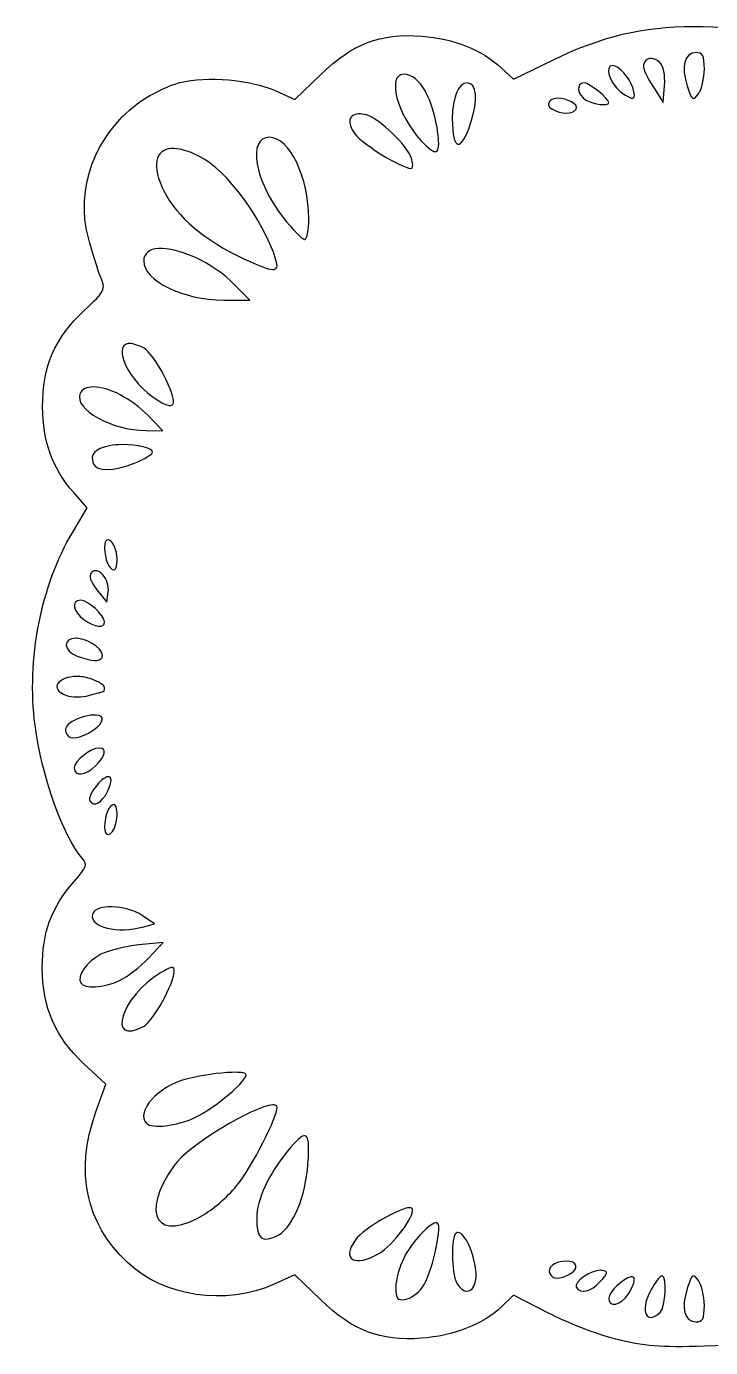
# Model space of a CAD drawing. Header units: centimetres. Extents: x -7.8 to 7.9, y -3.8 to 3.8.
# Drawn here: x -7.83 to -3.93, y -3.83 to 3.71 of the extents above; entities that cross this region are included whole.
import ezdxf

# ---------------------------------------------------------------- set-up
doc = ezdxf.new("R2010")
doc.units = ezdxf.units.CM
doc.header["$MEASUREMENT"] = 0
doc.layers.add('Layer 1', color=7, linetype='Continuous')

msp = doc.modelspace()

# ---------------------------------------------------------------- linework, layer by layer
at = {"layer": 'Layer 1', "color": 34, "lineweight": 25}
for points, knots in [([(-4.02441, 3.70995), (-4.31271, 3.70995), (-4.55001, 3.65318), (-4.82312, 3.51978), (-4.82312, 3.51978), (-4.82312, 3.51978), (-5.05132, 3.40816), (-5.05132, 3.40816), (-5.05132, 3.40816), (-5.05132, 3.40816), (-5.12077, 3.47265), (-5.12077, 3.47265), (-5.12077, 3.47265), (-5.2336, 3.57782), (-5.39254, 3.64146), (-5.57552, 3.65455), (-5.57552, 3.65455), (-5.81483, 3.67167), (-5.96708, 3.61369), (-6.15347, 3.43379), (-6.15347, 3.43379), (-6.15347, 3.43379), (-6.29899, 3.29323), (-6.29899, 3.29323), (-6.29899, 3.29323), (-6.29899, 3.29323), (-6.41226, 3.34367), (-6.41226, 3.34367), (-6.41226, 3.34367), (-6.55566, 3.4071), (-6.79701, 3.42716), (-6.95548, 3.38915), (-6.95548, 3.38915), (-7.02257, 3.37305), (-7.13232, 3.3183), (-7.19939, 3.26761), (-7.19939, 3.26761), (-7.44279, 3.08364), (-7.55238, 2.78354), (-7.47803, 2.50363), (-7.47803, 2.50363), (-7.45675, 2.42352), (-7.42556, 2.32391), (-7.40858, 2.28204), (-7.40858, 2.28204), (-7.37858, 2.20808), (-7.38129, 2.20225), (-7.50284, 2.08856), (-7.50284, 2.08856), (-7.66967, 1.93251), (-7.74026, 1.76879), (-7.73931, 1.53955), (-7.73931, 1.53955), (-7.73848, 1.34125), (-7.68321, 1.18865), (-7.56154, 1.05007), (-7.56154, 1.05007), (-7.56154, 1.05007), (-7.48465, 0.96243), (-7.48465, 0.96243), (-7.48465, 0.96243), (-7.48465, 0.96243), (-7.56733, 0.82518), (-7.56733, 0.82518), (-7.56733, 0.82518), (-7.74808, 0.52501), (-7.83171, 0.09431), (-7.7823, -0.27697), (-7.7823, -0.27697), (-7.74352, -0.56841), (-7.6226, -0.91133), (-7.51524, -1.03351), (-7.51524, -1.03351), (-7.48122, -1.07223), (-7.48543, -1.08442), (-7.55906, -1.16828), (-7.55906, -1.16828), (-7.68849, -1.31569), (-7.7422, -1.46083), (-7.74096, -1.66024), (-7.74096, -1.66024), (-7.73953, -1.88977), (-7.66833, -2.05522), (-7.50366, -2.20925), (-7.50366, -2.20925), (-7.50366, -2.20925), (-7.37881, -2.32583), (-7.37881, -2.32583), (-7.37881, -2.32583), (-7.37881, -2.32583), (-7.43669, -2.48871), (-7.43669, -2.48871), (-7.43669, -2.48871), (-7.5554, -2.82437), (-7.49285, -3.11921), (-7.25644, -3.34117), (-7.25644, -3.34117), (-7.0448, -3.53987), (-6.69832, -3.591), (-6.41391, -3.46519), (-6.41391, -3.46519), (-6.41391, -3.46519), (-6.29898, -3.41393), (-6.29898, -3.41393), (-6.29898, -3.41393), (-6.29898, -3.41393), (-6.15346, -3.55449), (-6.15346, -3.55449), (-6.15346, -3.55449), (-5.96795, -3.73354), (-5.81386, -3.79213), (-5.57799, -3.77525), (-5.57799, -3.77525), (-5.39318, -3.76203), (-5.22546, -3.6965), (-5.12076, -3.59583), (-5.12076, -3.59583), (-5.12076, -3.59583), (-5.05131, -3.52886), (-5.05131, -3.52886), (-5.05131, -3.52886), (-5.05131, -3.52886), (-4.85618, -3.62973), (-4.85618, -3.62973), (-4.85618, -3.62973), (-4.74906, -3.68546), (-4.57383, -3.75386), (-4.46675, -3.78104), (-4.46675, -3.78104), (-4.3094, -3.82103), (-4.21297, -3.82834), (-3.96239, -3.82073), (-3.96239, -3.82073), (-3.61193, -3.81008), (-3.41045, -3.75999), (-3.14797, -3.61733), (-3.14797, -3.61733), (-3.14797, -3.61733), (-2.99087, -3.53217), (-2.99087, -3.53217), (-2.99087, -3.53217), (-2.99087, -3.53217), (-2.9148, -3.59584), (-2.9148, -3.59584), (-2.9148, -3.59584), (-2.77837, -3.71064), (-2.64468, -3.76374), (-2.4617, -3.77526), (-2.4617, -3.77526), (-2.21658, -3.79069), (-2.03497, -3.71909), (-1.85895, -3.53879), (-1.85895, -3.53879), (-1.73522, -3.41206), (-1.72451, -3.40684), (-1.67291, -3.4404), (-1.67291, -3.4404), (-1.58151, -3.49984), (-1.36118, -3.54022), (-1.19914, -3.52722), (-1.19914, -3.52722), (-0.70205, -3.48732), (-0.41134, -2.98263), (-0.59639, -2.48046), (-0.59639, -2.48046), (-0.59639, -2.48046), (-0.65096, -2.33246), (-0.65096, -2.33246), (-0.65096, -2.33246), (-0.65096, -2.33246), (-0.52611, -2.20761), (-0.52611, -2.20761), (-0.52611, -2.20761), (-0.34195, -2.02272), (-0.30343, -1.92836), (-0.30369, -1.66025), (-0.30369, -1.66025), (-0.30388, -1.42189), (-0.33825, -1.32152), (-0.47484, -1.1592), (-0.47484, -1.1592), (-0.47484, -1.1592), (-0.53685, -1.08561), (-0.53685, -1.08561), (-0.53685, -1.08561), (-0.53685, -1.08561), (-0.43102, -0.87477), (-0.43102, -0.87477), (-0.43102, -0.87477), (-0.17645, -0.36754), (-0.17613, 0.24619), (-0.43019, 0.75242), (-0.43019, 0.75242), (-0.43019, 0.75242), (-0.5352, 0.96161), (-0.5352, 0.96161), (-0.5352, 0.96161), (-0.5352, 0.96161), (-0.45252, 1.0691), (-0.45252, 1.0691), (-0.45252, 1.0691), (-0.20585, 1.39225), (-0.25061, 1.85495), (-0.55339, 2.11834), (-0.55339, 2.11834), (-0.55339, 2.11834), (-0.65509, 2.20681), (-0.65509, 2.20681), (-0.65509, 2.20681), (-0.65509, 2.20681), (-0.59391, 2.38127), (-0.59391, 2.38127), (-0.59391, 2.38127), (-0.51852, 2.59807), (-0.52493, 2.84365), (-0.61045, 3.01048), (-0.61045, 3.01048), (-0.7332, 3.24997), (-0.99861, 3.41292), (-1.26529, 3.41232), (-1.26529, 3.41232), (-1.40565, 3.412), (-1.6378, 3.35817), (-1.6911, 3.31393), (-1.6911, 3.31393), (-1.717, 3.29244), (-1.75416, 3.31581), (-1.85812, 3.41976), (-1.85812, 3.41976), (-2.0374, 3.59904), (-2.21881, 3.66986), (-2.4617, 3.65458), (-2.4617, 3.65458), (-2.64374, 3.64312), (-2.77904, 3.58966), (-2.91315, 3.47681), (-2.91315, 3.47681), (-2.91315, 3.47681), (-2.98591, 3.4148), (-2.98591, 3.4148), (-2.98591, 3.4148), (-2.98591, 3.4148), (-3.2075, 3.52394), (-3.2075, 3.52394), (-3.2075, 3.52394), (-3.46682, 3.65173), (-3.72218, 3.70998), (-4.0244, 3.70998), (-4.0244, 3.70998), (-4.0244, 3.70998), (-4.02441, 3.70995), (-4.02441, 3.70995)], [0, 0, 0, 0, 0.015625, 0.015625, 0.015625, 0.015625, 0.03125, 0.03125, 0.03125, 0.03125, 0.046875, 0.046875, 0.046875, 0.046875, 0.0625, 0.0625, 0.0625, 0.0625, 0.078125, 0.078125, 0.078125, 0.078125, 0.09375, 0.09375, 0.09375, 0.09375, 0.109375, 0.109375, 0.109375, 0.109375, 0.125, 0.125, 0.125, 0.125, 0.140625, 0.140625, 0.140625, 0.140625, 0.15625, 0.15625, 0.15625, 0.15625, 0.171875, 0.171875, 0.171875, 0.171875, 0.1875, 0.1875, 0.1875, 0.1875, 0.203125, 0.203125, 0.203125, 0.203125, 0.21875, 0.21875, 0.21875, 0.21875, 0.234375, 0.234375, 0.234375, 0.234375, 0.25, 0.25, 0.25, 0.25, 0.265625, 0.265625, 0.265625, 0.265625, 0.28125, 0.28125, 0.28125, 0.28125, 0.296875, 0.296875, 0.296875, 0.296875, 0.3125, 0.3125, 0.3125, 0.3125, 0.328125, 0.328125, 0.328125, 0.328125, 0.34375, 0.34375, 0.34375, 0.34375, 0.359375, 0.359375, 0.359375, 0.359375, 0.375, 0.375, 0.375, 0.375, 0.390625, 0.390625, 0.390625, 0.390625, 0.40625, 0.40625, 0.40625, 0.40625, 0.421875, 0.421875, 0.421875, 0.421875, 0.4375, 0.4375, 0.4375, 0.4375, 0.453125, 0.453125, 0.453125, 0.453125, 0.46875, 0.46875, 0.46875, 0.46875, 0.484375, 0.484375, 0.484375, 0.484375, 0.5, 0.5, 0.5, 0.5, 0.515625, 0.515625, 0.515625, 0.515625, 0.53125, 0.53125, 0.53125, 0.53125, 0.546875, 0.546875, 0.546875, 0.546875, 0.5625, 0.5625, 0.5625, 0.5625, 0.578125, 0.578125, 0.578125, 0.578125, 0.59375, 0.59375, 0.59375, 0.59375, 0.609375, 0.609375, 0.609375, 0.609375, 0.625, 0.625, 0.625, 0.625, 0.640625, 0.640625, 0.640625, 0.640625, 0.65625, 0.65625, 0.65625, 0.65625, 0.671875, 0.671875, 0.671875, 0.671875, 0.6875, 0.6875, 0.6875, 0.6875, 0.703125, 0.703125, 0.703125, 0.703125, 0.71875, 0.71875, 0.71875, 0.71875, 0.734375, 0.734375, 0.734375, 0.734375, 0.75, 0.75, 0.75, 0.75, 0.765625, 0.765625, 0.765625, 0.765625, 0.78125, 0.78125, 0.78125, 0.78125, 0.796875, 0.796875, 0.796875, 0.796875, 0.8125, 0.8125, 0.8125, 0.8125, 0.828125, 0.828125, 0.828125, 0.828125, 0.84375, 0.84375, 0.84375, 0.84375, 0.859375, 0.859375, 0.859375, 0.859375, 0.875, 0.875, 0.875, 0.875, 0.890625, 0.890625, 0.890625, 0.890625, 0.90625, 0.90625, 0.90625, 0.90625, 0.921875, 0.921875, 0.921875, 0.921875, 0.9375, 0.9375, 0.9375, 0.9375, 0.953125, 0.953125, 0.953125, 0.953125, 0.96875, 0.96875, 0.96875, 0.96875, 1, 1, 1, 1]), ([(-4.01035, 3.56112), (-3.97136, 3.56112), (-3.96239, 3.54371), (-3.96239, 3.46686), (-3.96239, 3.46686), (-3.96239, 3.4149), (-3.97767, 3.35093), (-3.99629, 3.32547), (-3.99629, 3.32547), (-4.02783, 3.28234), (-4.03204, 3.28554), (-4.05996, 3.37012), (-4.05996, 3.37012), (-4.09624, 3.48006), (-4.07528, 3.56112), (-4.01035, 3.56112)], [0, 0, 0, 0, 0.2, 0.2, 0.2, 0.2, 0.4, 0.4, 0.4, 0.4, 0.6, 0.6, 0.6, 0.6, 1, 1, 1, 1]), ([(-4.48495, 3.48671), (-4.45065, 3.48671), (-4.38938, 3.41942), (-4.37085, 3.36103), (-4.37085, 3.36103), (-4.34731, 3.28688), (-4.36719, 3.28072), (-4.44196, 3.33953), (-4.44196, 3.33953), (-4.50479, 3.38895), (-4.53344, 3.4867), (-4.48495, 3.4867), (-4.48495, 3.4867), (-4.48495, 3.4867), (-4.48495, 3.48671), (-4.48495, 3.48671)], [0, 0, 0, 0, 0.2, 0.2, 0.2, 0.2, 0.4, 0.4, 0.4, 0.4, 0.6, 0.6, 0.6, 0.6, 1, 1, 1, 1]), ([(-4.26418, 3.52722), (-4.24933, 3.52689), (-4.23317, 3.52019), (-4.2187, 3.50572), (-4.2187, 3.50572), (-4.19557, 3.48259), (-4.18476, 3.43375), (-4.18976, 3.3726), (-4.18976, 3.3726), (-4.18976, 3.3726), (-4.19803, 3.27586), (-4.19803, 3.27586), (-4.19803, 3.27586), (-4.19803, 3.27586), (-4.25343, 3.36268), (-4.25343, 3.36268), (-4.25343, 3.36268), (-4.28407, 3.41043), (-4.30965, 3.46301), (-4.30965, 3.47926), (-4.30965, 3.47926), (-4.30976, 3.51041), (-4.28893, 3.52776), (-4.26417, 3.52722), (-4.26417, 3.52722), (-4.26417, 3.52722), (-4.26418, 3.52722), (-4.26418, 3.52722)], [0, 0, 0, 0, 0.125, 0.125, 0.125, 0.125, 0.25, 0.25, 0.25, 0.25, 0.375, 0.375, 0.375, 0.375, 0.5, 0.5, 0.5, 0.5, 0.625, 0.625, 0.625, 0.625, 0.75, 0.75, 0.75, 0.75, 1, 1, 1, 1]), ([(-5.67722, 3.4371), (-5.58817, 3.4371), (-5.50767, 3.29614), (-5.48292, 3.09645), (-5.48292, 3.09645), (-5.4677, 2.97368), (-5.49126, 2.96476), (-5.57966, 3.05924), (-5.57966, 3.05924), (-5.71638, 3.20537), (-5.77603, 3.4371), (-5.67723, 3.4371), (-5.67723, 3.4371), (-5.67723, 3.4371), (-5.67722, 3.4371), (-5.67722, 3.4371)], [0, 0, 0, 0, 0.2, 0.2, 0.2, 0.2, 0.4, 0.4, 0.4, 0.4, 0.6, 0.6, 0.6, 0.6, 1, 1, 1, 1]), ([(-5.3159, 3.38749), (-5.26153, 3.38749), (-5.25236, 3.29195), (-5.2944, 3.16177), (-5.2944, 3.16177), (-5.35032, 2.98861), (-5.40106, 2.99845), (-5.40106, 3.18244), (-5.40106, 3.18244), (-5.40106, 3.30438), (-5.36632, 3.38749), (-5.3159, 3.38749)], [0, 0, 0, 0, 0.25, 0.25, 0.25, 0.25, 0.5, 0.5, 0.5, 0.5, 1, 1, 1, 1]), ([(-4.64866, 3.38749), (-4.61791, 3.38749), (-4.5081, 3.29958), (-4.5081, 3.27504), (-4.5081, 3.27504), (-4.5081, 3.25443), (-4.59355, 3.26408), (-4.63791, 3.28992), (-4.63791, 3.28992), (-4.6886, 3.31945), (-4.69605, 3.38749), (-4.64866, 3.38749)], [0, 0, 0, 0, 0.25, 0.25, 0.25, 0.25, 0.5, 0.5, 0.5, 0.5, 1, 1, 1, 1]), ([(-4.79997, 3.29984), (-4.74869, 3.29933), (-4.67696, 3.26645), (-4.69414, 3.23866), (-4.69414, 3.23866), (-4.71338, 3.20753), (-4.78105, 3.20705), (-4.82974, 3.23783), (-4.82974, 3.23783), (-4.8562, 3.25456), (-4.85963, 3.26912), (-4.84049, 3.28827), (-4.84049, 3.28827), (-4.83212, 3.29664), (-4.81707, 3.30002), (-4.79998, 3.29985), (-4.79998, 3.29985), (-4.79998, 3.29985), (-4.79997, 3.29984), (-4.79997, 3.29984)], [0, 0, 0, 0, 0.1666667, 0.1666667, 0.1666667, 0.1666667, 0.3333333, 0.3333333, 0.3333333, 0.3333333, 0.5, 0.5, 0.5, 0.5, 0.6666667, 0.6666667, 0.6666667, 0.6666667, 1, 1, 1, 1]), ([(-5.93602, 3.21055), (-5.9229, 3.21106), (-5.90747, 3.20922), (-5.88972, 3.20476), (-5.88972, 3.20476), (-5.82153, 3.18764), (-5.65653, 3.02862), (-5.63423, 2.95837), (-5.63423, 2.95837), (-5.62622, 2.93313), (-5.62436, 2.90788), (-5.6301, 2.90215), (-5.6301, 2.90215), (-5.65292, 2.87933), (-5.91021, 3.03242), (-5.9567, 3.09645), (-5.9567, 3.09645), (-6.00478, 3.16268), (-5.99289, 3.20833), (-5.93603, 3.21055), (-5.93603, 3.21055), (-5.93603, 3.21055), (-5.93602, 3.21055), (-5.93602, 3.21055)], [0, 0, 0, 0, 0.1428571, 0.1428571, 0.1428571, 0.1428571, 0.2857143, 0.2857143, 0.2857143, 0.2857143, 0.4285714, 0.4285714, 0.4285714, 0.4285714, 0.5714286, 0.5714286, 0.5714286, 0.5714286, 0.7142857, 0.7142857, 0.7142857, 0.7142857, 1, 1, 1, 1]), ([(-7.00676, 3.01294), (-6.96573, 3.01617), (-6.9104, 3.00223), (-6.84388, 2.96829), (-6.84388, 2.96829), (-6.68452, 2.88699), (-6.47911, 2.60861), (-6.40732, 2.37711), (-6.40732, 2.37711), (-6.38457, 2.30373), (-6.41985, 2.30458), (-6.5917, 2.38455), (-6.5917, 2.38455), (-6.81151, 2.48684), (-6.97437, 2.62521), (-7.04563, 2.7682), (-7.04563, 2.7682), (-7.11895, 2.91532), (-7.09704, 3.00583), (-7.00677, 3.01294), (-7.00677, 3.01294), (-7.00677, 3.01294), (-7.00676, 3.01294), (-7.00676, 3.01294)], [0, 0, 0, 0, 0.1428571, 0.1428571, 0.1428571, 0.1428571, 0.2857143, 0.2857143, 0.2857143, 0.2857143, 0.4285714, 0.4285714, 0.4285714, 0.4285714, 0.5714286, 0.5714286, 0.5714286, 0.5714286, 0.7142857, 0.7142857, 0.7142857, 0.7142857, 1, 1, 1, 1]), ([(-6.44369, 3.07743), (-6.33027, 3.07743), (-6.21991, 2.84874), (-6.21962, 2.61276), (-6.21962, 2.61276), (-6.21954, 2.54796), (-6.23027, 2.49452), (-6.2436, 2.49452), (-6.2436, 2.49452), (-6.25692, 2.49452), (-6.3122, 2.55113), (-6.3668, 2.6202), (-6.3668, 2.6202), (-6.52988, 2.82651), (-6.57226, 3.07743), (-6.44369, 3.07743)], [0, 0, 0, 0, 0.2, 0.2, 0.2, 0.2, 0.4, 0.4, 0.4, 0.4, 0.6, 0.6, 0.6, 0.6, 1, 1, 1, 1]), ([(-7.07869, 2.44243), (-6.96753, 2.44994), (-6.76961, 2.36645), (-6.6413, 2.23407), (-6.6413, 2.23407), (-6.6413, 2.23407), (-6.55696, 2.14725), (-6.55696, 2.14725), (-6.55696, 2.14725), (-6.55696, 2.14725), (-6.70413, 2.14808), (-6.70413, 2.14808), (-6.70413, 2.14808), (-6.94002, 2.14982), (-7.16219, 2.2585), (-7.16219, 2.37215), (-7.16219, 2.37215), (-7.16219, 2.4169), (-7.12921, 2.43902), (-7.07868, 2.44243), (-7.07868, 2.44243), (-7.07868, 2.44243), (-7.07869, 2.44243), (-7.07869, 2.44243)], [0, 0, 0, 0, 0.1428571, 0.1428571, 0.1428571, 0.1428571, 0.2857143, 0.2857143, 0.2857143, 0.2857143, 0.4285714, 0.4285714, 0.4285714, 0.4285714, 0.5714286, 0.5714286, 0.5714286, 0.5714286, 0.7142857, 0.7142857, 0.7142857, 0.7142857, 1, 1, 1, 1]), ([(-7.25067, 1.90003), (-7.23016, 1.9028), (-7.2006, 1.89501), (-7.16055, 1.87357), (-7.16055, 1.87357), (-7.13414, 1.85944), (-7.0838, 1.79191), (-7.04893, 1.72309), (-7.04893, 1.72309), (-6.9655, 1.55844), (-6.97408, 1.51103), (-7.07622, 1.57344), (-7.07622, 1.57344), (-7.25425, 1.68222), (-7.33955, 1.88805), (-7.25068, 1.90004), (-7.25068, 1.90004), (-7.25068, 1.90004), (-7.25067, 1.90003), (-7.25067, 1.90003)], [0, 0, 0, 0, 0.1666667, 0.1666667, 0.1666667, 0.1666667, 0.3333333, 0.3333333, 0.3333333, 0.3333333, 0.5, 0.5, 0.5, 0.5, 0.6666667, 0.6666667, 0.6666667, 0.6666667, 1, 1, 1, 1]), ([(-7.44828, 1.65281), (-7.36445, 1.65248), (-7.23382, 1.58944), (-7.13657, 1.4891), (-7.13657, 1.4891), (-7.13657, 1.4891), (-7.05306, 1.40311), (-7.05306, 1.40311), (-7.05306, 1.40311), (-7.05306, 1.40311), (-7.15063, 1.40394), (-7.15063, 1.40394), (-7.15063, 1.40394), (-7.34489, 1.4061), (-7.55937, 1.52535), (-7.52601, 1.6123), (-7.52601, 1.6123), (-7.51517, 1.64054), (-7.48639, 1.65296), (-7.44829, 1.65281), (-7.44829, 1.65281), (-7.44829, 1.65281), (-7.44828, 1.65281), (-7.44828, 1.65281)], [0, 0, 0, 0, 0.1428571, 0.1428571, 0.1428571, 0.1428571, 0.2857143, 0.2857143, 0.2857143, 0.2857143, 0.4285714, 0.4285714, 0.4285714, 0.4285714, 0.5714286, 0.5714286, 0.5714286, 0.5714286, 0.7142857, 0.7142857, 0.7142857, 0.7142857, 1, 1, 1, 1]), ([(-7.28374, 1.32374), (-7.20246, 1.32366), (-7.11259, 1.30449), (-7.11259, 1.28075), (-7.11259, 1.28075), (-7.11259, 1.26921), (-7.15696, 1.24151), (-7.21181, 1.21957), (-7.21181, 1.21957), (-7.33573, 1.16999), (-7.43179, 1.16899), (-7.44994, 1.21626), (-7.44994, 1.21626), (-7.47022, 1.26911), (-7.4438, 1.29832), (-7.35816, 1.31713), (-7.35816, 1.31713), (-7.33657, 1.32187), (-7.31084, 1.32377), (-7.28375, 1.32374), (-7.28375, 1.32374), (-7.28375, 1.32374), (-7.28374, 1.32374), (-7.28374, 1.32374)], [0, 0, 0, 0, 0.1428571, 0.1428571, 0.1428571, 0.1428571, 0.2857143, 0.2857143, 0.2857143, 0.2857143, 0.4285714, 0.4285714, 0.4285714, 0.4285714, 0.5714286, 0.5714286, 0.5714286, 0.5714286, 0.7142857, 0.7142857, 0.7142857, 0.7142857, 1, 1, 1, 1]), ([(-7.3656, 0.78052), (-7.34691, 0.77988), (-7.32051, 0.74207), (-7.31516, 0.68792), (-7.31516, 0.68792), (-7.31088, 0.64463), (-7.31864, 0.60937), (-7.3317, 0.60937), (-7.3317, 0.60937), (-7.36028, 0.60937), (-7.38544, 0.6695), (-7.38544, 0.73753), (-7.38544, 0.73753), (-7.38544, 0.76775), (-7.37681, 0.78091), (-7.3656, 0.78052)], [0, 0, 0, 0, 0.2, 0.2, 0.2, 0.2, 0.4, 0.4, 0.4, 0.4, 0.6, 0.6, 0.6, 0.6, 1, 1, 1, 1]), ([(-7.43918, 0.6044), (-7.42658, 0.60513), (-7.41224, 0.59731), (-7.39536, 0.58042), (-7.39536, 0.58042), (-7.37382, 0.55888), (-7.36018, 0.51509), (-7.36477, 0.48285), (-7.36477, 0.48285), (-7.36477, 0.48285), (-7.37304, 0.42415), (-7.37304, 0.42415), (-7.37304, 0.42415), (-7.37304, 0.42415), (-7.42926, 0.49608), (-7.42926, 0.49608), (-7.42926, 0.49608), (-7.46824, 0.54579), (-7.47758, 0.57592), (-7.45985, 0.59365), (-7.45985, 0.59365), (-7.45321, 0.6003), (-7.44674, 0.60396), (-7.43918, 0.6044)], [0, 0, 0, 0, 0.1428571, 0.1428571, 0.1428571, 0.1428571, 0.2857143, 0.2857143, 0.2857143, 0.2857143, 0.4285714, 0.4285714, 0.4285714, 0.4285714, 0.5714286, 0.5714286, 0.5714286, 0.5714286, 0.7142857, 0.7142857, 0.7142857, 0.7142857, 1, 1, 1, 1]), ([(-7.52187, 0.43573), (-7.48002, 0.43573), (-7.38544, 0.34975), (-7.38544, 0.31171), (-7.38544, 0.31171), (-7.38544, 0.27507), (-7.44092, 0.28181), (-7.50368, 0.32577), (-7.50368, 0.32577), (-7.56647, 0.36975), (-7.5775, 0.43574), (-7.52187, 0.43574), (-7.52187, 0.43574), (-7.52187, 0.43574), (-7.52187, 0.43573), (-7.52187, 0.43573)], [0, 0, 0, 0, 0.2, 0.2, 0.2, 0.2, 0.4, 0.4, 0.4, 0.4, 0.6, 0.6, 0.6, 0.6, 1, 1, 1, 1]), ([(-7.54998, 0.2191), (-7.54506, 0.21913), (-7.53984, 0.21891), (-7.53427, 0.21827), (-7.53427, 0.21827), (-7.4655, 0.21046), (-7.37991, 0.14165), (-7.3995, 0.10996), (-7.3995, 0.10996), (-7.41602, 0.08322), (-7.45248, 0.08486), (-7.54171, 0.1174), (-7.54171, 0.1174), (-7.62379, 0.14733), (-7.62372, 0.21869), (-7.54998, 0.2191)], [0, 0, 0, 0, 0.2, 0.2, 0.2, 0.2, 0.4, 0.4, 0.4, 0.4, 0.6, 0.6, 0.6, 0.6, 1, 1, 1, 1]), ([(-7.54502, 0.00082), (-7.52176, 0.00085), (-7.49618, -0.00232), (-7.47061, -0.01076), (-7.47061, -0.01076), (-7.42353, -0.0263), (-7.38545, -0.04944), (-7.38545, -0.06202), (-7.38545, -0.06202), (-7.38545, -0.0746), (-7.38773, -0.08517), (-7.39124, -0.08517), (-7.39124, -0.08517), (-7.39474, -0.08517), (-7.43131, -0.09492), (-7.47227, -0.10667), (-7.47227, -0.10667), (-7.51323, -0.11842), (-7.57234, -0.11881), (-7.60291, -0.1075), (-7.60291, -0.1075), (-7.70972, -0.06799), (-7.64581, 0.00066), (-7.54503, 0.00081), (-7.54503, 0.00081), (-7.54503, 0.00081), (-7.54502, 0.00082), (-7.54502, 0.00082)], [0, 0, 0, 0, 0.125, 0.125, 0.125, 0.125, 0.25, 0.25, 0.25, 0.25, 0.375, 0.375, 0.375, 0.375, 0.5, 0.5, 0.5, 0.5, 0.625, 0.625, 0.625, 0.625, 0.75, 0.75, 0.75, 0.75, 1, 1, 1, 1]), ([(-7.45076, -0.21911), (-7.39453, -0.21604), (-7.37834, -0.24456), (-7.42844, -0.28856), (-7.42844, -0.28856), (-7.48255, -0.33609), (-7.56868, -0.36412), (-7.59132, -0.34148), (-7.59132, -0.34148), (-7.63034, -0.30246), (-7.60273, -0.26067), (-7.51939, -0.23317), (-7.51939, -0.23317), (-7.49292, -0.22443), (-7.46951, -0.22014), (-7.45076, -0.21911)], [0, 0, 0, 0, 0.2, 0.2, 0.2, 0.2, 0.4, 0.4, 0.4, 0.4, 0.6, 0.6, 0.6, 0.6, 1, 1, 1, 1]), ([(-7.41686, -0.40763), (-7.37046, -0.40763), (-7.37842, -0.45022), (-7.43505, -0.50685), (-7.43505, -0.50685), (-7.49294, -0.56474), (-7.55907, -0.57235), (-7.55907, -0.52091), (-7.55907, -0.52091), (-7.55907, -0.48133), (-7.46656, -0.40764), (-7.41686, -0.40764), (-7.41686, -0.40764), (-7.41686, -0.40764), (-7.41686, -0.40763), (-7.41686, -0.40763)], [0, 0, 0, 0, 0.2, 0.2, 0.2, 0.2, 0.4, 0.4, 0.4, 0.4, 0.6, 0.6, 0.6, 0.6, 1, 1, 1, 1]), ([(-7.36725, -0.57134), (-7.34402, -0.56804), (-7.33985, -0.59871), (-7.36808, -0.65485), (-7.36808, -0.65485), (-7.40115, -0.72064), (-7.44712, -0.74526), (-7.46978, -0.70859), (-7.46978, -0.70859), (-7.47805, -0.69521), (-7.4589, -0.65332), (-7.42679, -0.61599), (-7.42679, -0.61599), (-7.40219, -0.58739), (-7.3812, -0.57332), (-7.36726, -0.57134), (-7.36726, -0.57134), (-7.36726, -0.57134), (-7.36725, -0.57134), (-7.36725, -0.57134)], [0, 0, 0, 0, 0.1666667, 0.1666667, 0.1666667, 0.1666667, 0.3333333, 0.3333333, 0.3333333, 0.3333333, 0.5, 0.5, 0.5, 0.5, 0.6666667, 0.6666667, 0.6666667, 0.6666667, 1, 1, 1, 1]), ([(-7.3317, -0.73009), (-7.31865, -0.73009), (-7.31089, -0.76535), (-7.31516, -0.80864), (-7.31516, -0.80864), (-7.32372, -0.89529), (-7.38544, -0.93884), (-7.38544, -0.85825), (-7.38544, -0.85825), (-7.38544, -0.79022), (-7.36028, -0.73009), (-7.3317, -0.73009)], [0, 0, 0, 0, 0.25, 0.25, 0.25, 0.25, 0.5, 0.5, 0.5, 0.5, 1, 1, 1, 1]), ([(-7.36477, -1.31383), (-7.35792, -1.3135), (-7.35049, -1.31367), (-7.34327, -1.31383), (-7.34327, -1.31383), (-7.28551, -1.3152), (-7.21764, -1.33236), (-7.17046, -1.36344), (-7.17046, -1.36344), (-7.17046, -1.36344), (-7.10018, -1.40974), (-7.10018, -1.40974), (-7.10018, -1.40974), (-7.10018, -1.40974), (-7.16219, -1.4271), (-7.16219, -1.4271), (-7.16219, -1.4271), (-7.31095, -1.46894), (-7.46988, -1.4309), (-7.45489, -1.35682), (-7.45489, -1.35682), (-7.44961, -1.33073), (-7.4127, -1.3161), (-7.36477, -1.31383)], [0, 0, 0, 0, 0.1428571, 0.1428571, 0.1428571, 0.1428571, 0.2857143, 0.2857143, 0.2857143, 0.2857143, 0.4285714, 0.4285714, 0.4285714, 0.4285714, 0.5714286, 0.5714286, 0.5714286, 0.5714286, 0.7142857, 0.7142857, 0.7142857, 0.7142857, 1, 1, 1, 1]), ([(-7.05058, -1.51723), (-7.05058, -1.51723), (-7.13492, -1.60653), (-7.13492, -1.60653), (-7.13492, -1.60653), (-7.18142, -1.65552), (-7.25605, -1.71287), (-7.30028, -1.73386), (-7.30028, -1.73386), (-7.39147, -1.77713), (-7.49869, -1.78408), (-7.52104, -1.74792), (-7.52104, -1.74792), (-7.54551, -1.70833), (-7.48815, -1.62663), (-7.40611, -1.58421), (-7.40611, -1.58421), (-7.36405, -1.56246), (-7.26722, -1.53874), (-7.19031, -1.53129), (-7.19031, -1.53129), (-7.19031, -1.53129), (-7.05058, -1.51723), (-7.05058, -1.51723)], [0, 0, 0, 0, 0.1428571, 0.1428571, 0.1428571, 0.1428571, 0.2857143, 0.2857143, 0.2857143, 0.2857143, 0.4285714, 0.4285714, 0.4285714, 0.4285714, 0.5714286, 0.5714286, 0.5714286, 0.5714286, 0.7142857, 0.7142857, 0.7142857, 0.7142857, 1, 1, 1, 1]), ([(-7.00097, -1.65944), (-6.99026, -1.65869), (-6.98857, -1.6668), (-6.98857, -1.68424), (-6.98857, -1.68424), (-6.98857, -1.74942), (-7.10906, -1.96674), (-7.16055, -1.9943), (-7.16055, -1.9943), (-7.38121, -2.11239), (-7.29017, -1.82107), (-7.06547, -1.69003), (-7.06547, -1.69003), (-7.03148, -1.67021), (-7.01169, -1.66019), (-7.00098, -1.65944), (-7.00098, -1.65944), (-7.00098, -1.65944), (-7.00097, -1.65944), (-7.00097, -1.65944)], [0, 0, 0, 0, 0.1666667, 0.1666667, 0.1666667, 0.1666667, 0.3333333, 0.3333333, 0.3333333, 0.3333333, 0.5, 0.5, 0.5, 0.5, 0.6666667, 0.6666667, 0.6666667, 0.6666667, 1, 1, 1, 1]), ([(-6.65701, -2.25806), (-6.61426, -2.25676), (-6.58438, -2.25975), (-6.57929, -2.26798), (-6.57929, -2.26798), (-6.56101, -2.29757), (-6.75912, -2.46568), (-6.87364, -2.51768), (-6.87364, -2.51768), (-6.97615, -2.56423), (-7.11442, -2.58034), (-7.14566, -2.5491), (-7.14566, -2.5491), (-7.21094, -2.48382), (-7.07857, -2.33616), (-6.91911, -2.29609), (-6.91911, -2.29609), (-6.83458, -2.27485), (-6.72826, -2.26022), (-6.65701, -2.25806)], [0, 0, 0, 0, 0.1666667, 0.1666667, 0.1666667, 0.1666667, 0.3333333, 0.3333333, 0.3333333, 0.3333333, 0.5, 0.5, 0.5, 0.5, 0.6666667, 0.6666667, 0.6666667, 0.6666667, 1, 1, 1, 1]), ([(-6.4255, -2.44327), (-6.41462, -2.44272), (-6.40684, -2.44457), (-6.40235, -2.44906), (-6.40235, -2.44906), (-6.38131, -2.4701), (-6.5209, -2.75679), (-6.61402, -2.88314), (-6.61402, -2.88314), (-6.65723, -2.94178), (-6.74482, -3.02229), (-6.80832, -3.06256), (-6.80832, -3.06256), (-7.08248, -3.23643), (-7.19046, -3.07241), (-6.98857, -2.78888), (-6.98857, -2.78888), (-6.90551, -2.67224), (-6.5307, -2.44858), (-6.4255, -2.44327)], [0, 0, 0, 0, 0.1666667, 0.1666667, 0.1666667, 0.1666667, 0.3333333, 0.3333333, 0.3333333, 0.3333333, 0.5, 0.5, 0.5, 0.5, 0.6666667, 0.6666667, 0.6666667, 0.6666667, 1, 1, 1, 1]), ([(-6.2436, -2.61938), (-6.21966, -2.62017), (-6.21669, -2.67225), (-6.22458, -2.78227), (-6.22458, -2.78227), (-6.23762, -2.96393), (-6.31159, -3.14211), (-6.3916, -3.18493), (-6.3916, -3.18493), (-6.48673, -3.23584), (-6.51728, -3.21249), (-6.51728, -3.08985), (-6.51728, -3.08985), (-6.51728, -2.98625), (-6.44823, -2.83642), (-6.34199, -2.70786), (-6.34199, -2.70786), (-6.29346, -2.64914), (-6.26222, -2.61878), (-6.2436, -2.61939), (-6.2436, -2.61939), (-6.2436, -2.61939), (-6.2436, -2.61938), (-6.2436, -2.61938)], [0, 0, 0, 0, 0.1428571, 0.1428571, 0.1428571, 0.1428571, 0.2857143, 0.2857143, 0.2857143, 0.2857143, 0.4285714, 0.4285714, 0.4285714, 0.4285714, 0.5714286, 0.5714286, 0.5714286, 0.5714286, 0.7142857, 0.7142857, 0.7142857, 0.7142857, 1, 1, 1, 1]), ([(-5.64332, -3.03031), (-5.63491, -3.03031), (-5.6301, -3.03277), (-5.62844, -3.03775), (-5.62844, -3.03775), (-5.61463, -3.07917), (-5.73834, -3.24368), (-5.81944, -3.29159), (-5.81944, -3.29159), (-5.9566, -3.37262), (-6.03601, -3.32667), (-5.95421, -3.21387), (-5.95421, -3.21387), (-5.90496, -3.14595), (-5.70217, -3.03126), (-5.64332, -3.03032), (-5.64332, -3.03032), (-5.64332, -3.03032), (-5.64332, -3.03031), (-5.64332, -3.03031)], [0, 0, 0, 0, 0.1666667, 0.1666667, 0.1666667, 0.1666667, 0.3333333, 0.3333333, 0.3333333, 0.3333333, 0.5, 0.5, 0.5, 0.5, 0.6666667, 0.6666667, 0.6666667, 0.6666667, 1, 1, 1, 1]), ([(-5.49698, -3.1163), (-5.49141, -3.11524), (-5.48763, -3.11574), (-5.48458, -3.11879), (-5.48458, -3.11879), (-5.45784, -3.14553), (-5.5217, -3.41716), (-5.57057, -3.48342), (-5.57057, -3.48342), (-5.59572, -3.51753), (-5.64046, -3.54934), (-5.66979, -3.5537), (-5.66979, -3.5537), (-5.71462, -3.56036), (-5.72353, -3.54909), (-5.72353, -3.48425), (-5.72353, -3.48425), (-5.72353, -3.44183), (-5.70235, -3.36537), (-5.6764, -3.31475), (-5.6764, -3.31475), (-5.62992, -3.22411), (-5.53594, -3.12376), (-5.49698, -3.11631), (-5.49698, -3.11631), (-5.49698, -3.11631), (-5.49698, -3.1163), (-5.49698, -3.1163)], [0, 0, 0, 0, 0.125, 0.125, 0.125, 0.125, 0.25, 0.25, 0.25, 0.25, 0.375, 0.375, 0.375, 0.375, 0.5, 0.5, 0.5, 0.5, 0.625, 0.625, 0.625, 0.625, 0.75, 0.75, 0.75, 0.75, 1, 1, 1, 1]), ([(-5.36882, -3.1717), (-5.31814, -3.1703), (-5.24598, -3.36747), (-5.2696, -3.45778), (-5.2696, -3.45778), (-5.28623, -3.52138), (-5.34195, -3.52281), (-5.37543, -3.46027), (-5.37543, -3.46027), (-5.40681, -3.40164), (-5.40911, -3.19379), (-5.37874, -3.17502), (-5.37874, -3.17502), (-5.37559, -3.17306), (-5.3722, -3.17181), (-5.36882, -3.17171), (-5.36882, -3.17171), (-5.36882, -3.17171), (-5.36882, -3.1717), (-5.36882, -3.1717)], [0, 0, 0, 0, 0.1666667, 0.1666667, 0.1666667, 0.1666667, 0.3333333, 0.3333333, 0.3333333, 0.3333333, 0.5, 0.5, 0.5, 0.5, 0.6666667, 0.6666667, 0.6666667, 0.6666667, 1, 1, 1, 1]), ([(-4.75118, -3.33458), (-4.68747, -3.334), (-4.67401, -3.37798), (-4.72886, -3.40734), (-4.72886, -3.40734), (-4.79122, -3.4407), (-4.82331, -3.44099), (-4.84462, -3.40652), (-4.84462, -3.40652), (-4.86418, -3.37486), (-4.81291, -3.33514), (-4.75119, -3.33459), (-4.75119, -3.33459), (-4.75119, -3.33459), (-4.75118, -3.33458), (-4.75118, -3.33458)], [0, 0, 0, 0, 0.2, 0.2, 0.2, 0.2, 0.4, 0.4, 0.4, 0.4, 0.6, 0.6, 0.6, 0.6, 1, 1, 1, 1]), ([(-4.55523, -3.38749), (-4.55156, -3.38751), (-4.54769, -3.38775), (-4.54448, -3.38831), (-4.54448, -3.38831), (-4.51003, -3.39541), (-4.51198, -3.40395), (-4.55688, -3.45198), (-4.55688, -3.45198), (-4.61172, -3.51062), (-4.66863, -3.52416), (-4.69331, -3.48422), (-4.69331, -3.48422), (-4.71142, -3.45492), (-4.61021, -3.38718), (-4.55523, -3.38748), (-4.55523, -3.38748), (-4.55523, -3.38748), (-4.55523, -3.38749), (-4.55523, -3.38749)], [0, 0, 0, 0, 0.1666667, 0.1666667, 0.1666667, 0.1666667, 0.3333333, 0.3333333, 0.3333333, 0.3333333, 0.5, 0.5, 0.5, 0.5, 0.6666667, 0.6666667, 0.6666667, 0.6666667, 1, 1, 1, 1]), ([(-4.37498, -3.42466), (-4.36913, -3.42492), (-4.36512, -3.42777), (-4.3634, -3.43293), (-4.3634, -3.43293), (-4.35838, -3.44799), (-4.37276, -3.48773), (-4.39482, -3.5214), (-4.39482, -3.5214), (-4.4385, -3.58808), (-4.50809, -3.60376), (-4.50809, -3.54703), (-4.50809, -3.54703), (-4.50809, -3.50936), (-4.42085, -3.43306), (-4.38159, -3.42549), (-4.38159, -3.42549), (-4.37933, -3.42507), (-4.37693, -3.42459), (-4.37498, -3.42467), (-4.37498, -3.42467), (-4.37498, -3.42467), (-4.37498, -3.42466), (-4.37498, -3.42466)], [0, 0, 0, 0, 0.1428571, 0.1428571, 0.1428571, 0.1428571, 0.2857143, 0.2857143, 0.2857143, 0.2857143, 0.4285714, 0.4285714, 0.4285714, 0.4285714, 0.5714286, 0.5714286, 0.5714286, 0.5714286, 0.7142857, 0.7142857, 0.7142857, 0.7142857, 1, 1, 1, 1]), ([(-4.20383, -3.41974), (-4.17476, -3.42258), (-4.18132, -3.59318), (-4.21541, -3.62727), (-4.21541, -3.62727), (-4.28938, -3.70124), (-4.33031, -3.62102), (-4.27411, -3.51234), (-4.27411, -3.51234), (-4.25275, -3.47104), (-4.22418, -3.42988), (-4.21044, -3.42139), (-4.21044, -3.42139), (-4.20819, -3.41999), (-4.20576, -3.41954), (-4.20383, -3.41975), (-4.20383, -3.41975), (-4.20383, -3.41975), (-4.20383, -3.41974), (-4.20383, -3.41974)], [0, 0, 0, 0, 0.1666667, 0.1666667, 0.1666667, 0.1666667, 0.3333333, 0.3333333, 0.3333333, 0.3333333, 0.5, 0.5, 0.5, 0.5, 0.6666667, 0.6666667, 0.6666667, 0.6666667, 1, 1, 1, 1]), ([(-4.02606, -3.41974), (-4.01842, -3.41797), (-4.01009, -3.42733), (-3.99629, -3.4462), (-3.99629, -3.4462), (-3.97767, -3.47166), (-3.96239, -3.53562), (-3.96239, -3.58759), (-3.96239, -3.58759), (-3.96239, -3.66443), (-3.97135, -3.68185), (-4.01035, -3.68185), (-4.01035, -3.68185), (-4.07528, -3.68185), (-4.09624, -3.60079), (-4.05996, -3.49086), (-4.05996, -3.49086), (-4.04426, -3.44329), (-4.03588, -3.42202), (-4.02606, -3.41975), (-4.02606, -3.41975), (-4.02606, -3.41975), (-4.02606, -3.41974), (-4.02606, -3.41974)], [0, 0, 0, 0, 0.1428571, 0.1428571, 0.1428571, 0.1428571, 0.2857143, 0.2857143, 0.2857143, 0.2857143, 0.4285714, 0.4285714, 0.4285714, 0.4285714, 0.5714286, 0.5714286, 0.5714286, 0.5714286, 0.7142857, 0.7142857, 0.7142857, 0.7142857, 1, 1, 1, 1])]:
    msp.add_open_spline(points, degree=3, knots=knots, dxfattribs=at)

doc.saveas('drawing.dxf')
